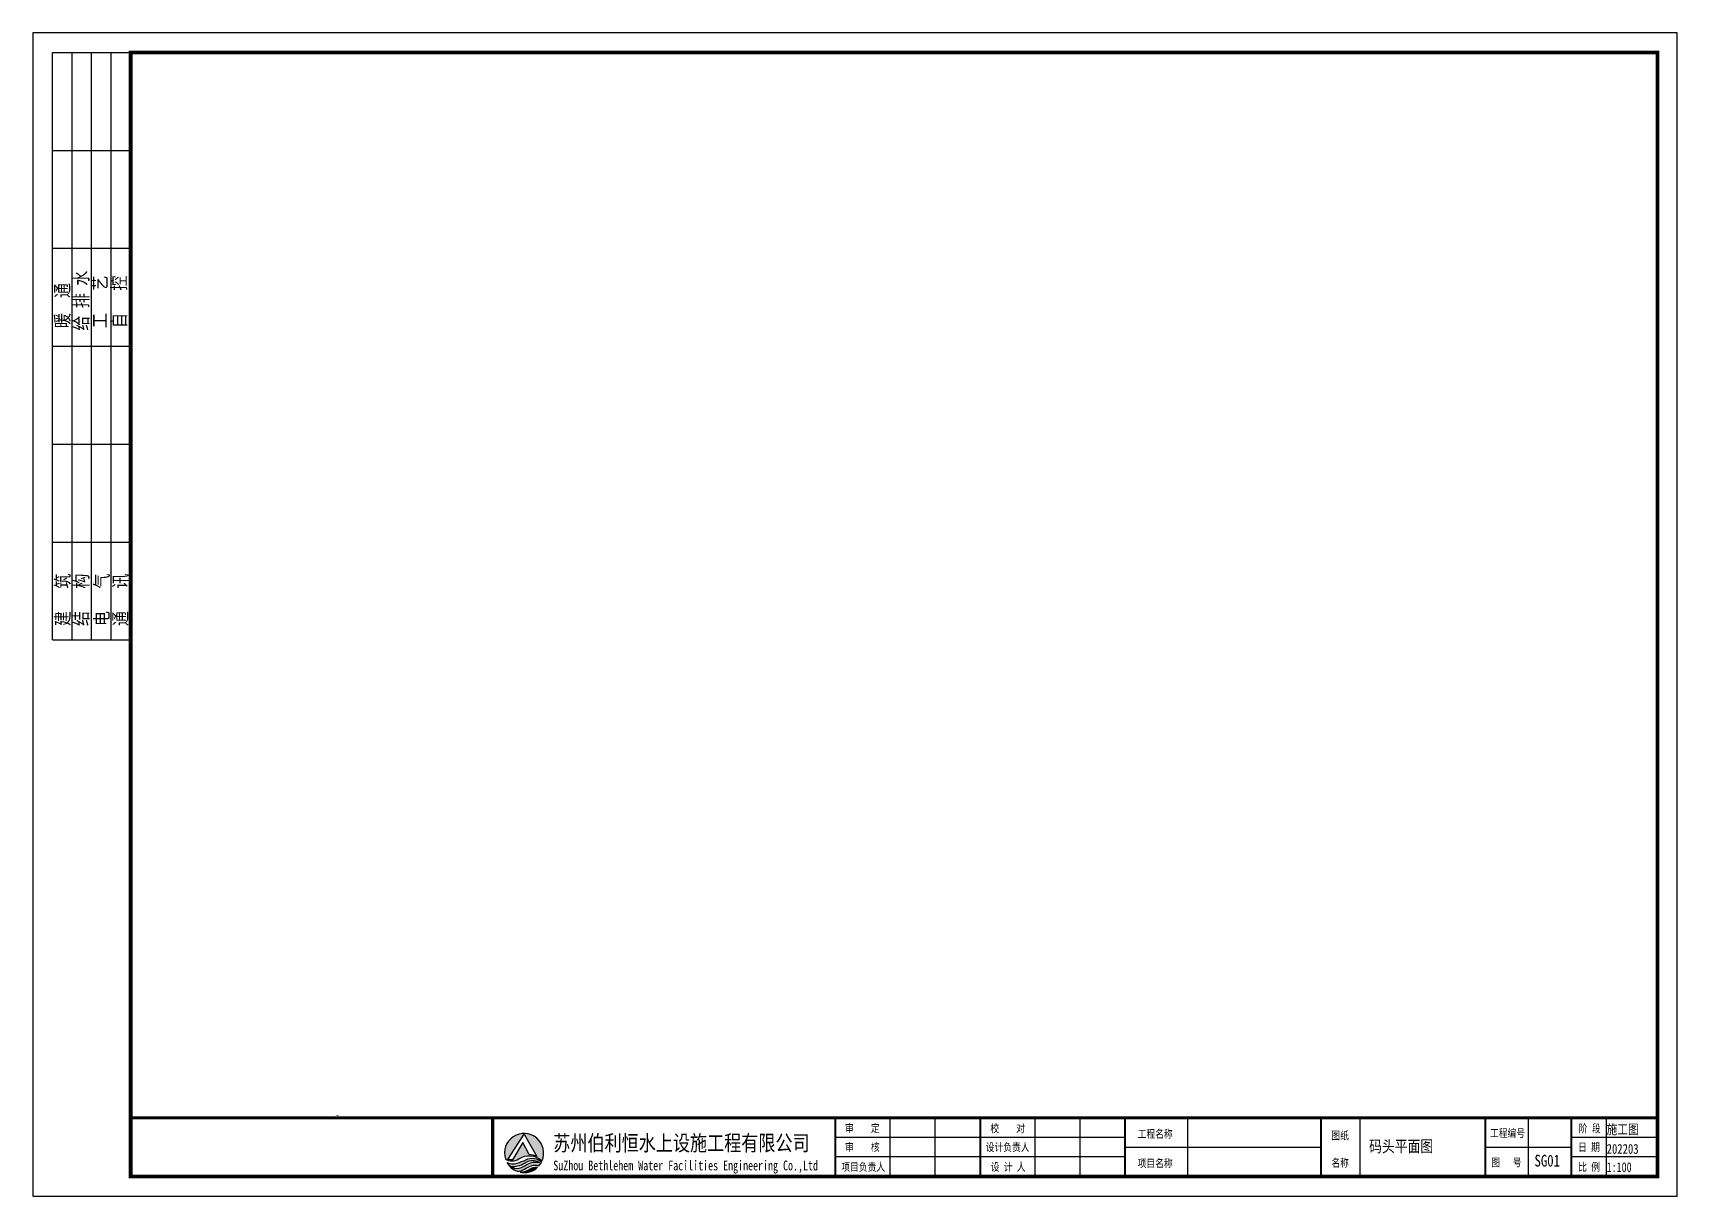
# Model space of a CAD drawing. Extents: x -231680 to 311509, y 18389 to 315840.
# Drawn here: x 37538 to 79538, y 18389 to 48089 of the extents above; entities that cross this region are included whole.
import ezdxf

# ---------------------------------------------------------------- set-up
doc = ezdxf.new("R2010")
doc.units = 0
doc.header["$LTSCALE"] = 1000
doc.styles.add('-宋体', font='', dxfattribs={"width": 0.8})
doc.styles.add('_TCH_DIM', font='SIMPLEX.shx', dxfattribs={"width": 0.7, "bigfont": 'GBCBIG.shx'})
doc.styles.get("Standard").update_dxf_attribs({"font": ''})
doc.styles.add('图框', font='')
doc.styles.add('黑体', font='simhei.ttf', dxfattribs={"width": 0.8})
doc.styles.get('-宋体').set_extended_font_data('SimSun')
doc.styles.get('Standard').set_extended_font_data('SimSun')
doc.styles.get('图框').set_extended_font_data('SimSun')

# ---------------------------------------------------------------- blocks, each defined once
blk = doc.blocks.new('$TITLEBLK$00000187')
h = blk.add_hatch(color=140)
h.dxf.hatch_style = 1
h.paths.add_polyline_path([(-294.3, 4.5, 0.294083), (-290.89, 4.48, -0.363756), (-284.97, 3.96, 1.450144)])
h.paths.add_polyline_path([(-289.53, 10.8), (-286.23, 5.12, 0.101723), (-288.23, 5.58), (-289.84, 8.66), (-292.52, 4.26, -0.081837), (-293.64, 4.38)], flags=16)
h = blk.add_hatch(color=174)
h.paths.add_polyline_path([(-285.05, 3.78, 0.296692), (-289.05, 4.29, -0.04264), (-291.3, 3.4, -0.209747), (-293.92, 3.62, 0.179915), (-291.3, 1.33, 0.169783), (-289.28, 1.97, -0.05744), (-287.69, 2.74, -0.214092), (-285.77, 2.71, 0.064571)])
h.paths.add_polyline_path([(-288.71, 3.03, -0.084014), (-290.89, 2.08, -0.271733), (-292.96, 2.61, 0.071966), (-291.58, 2.64, 0.098278), (-289.75, 3.23, -0.072406), (-288.51, 3.9, -0.088156), (-286.96, 4.07, -0.181988), (-285.56, 3.48, 0.206106)], flags=16)
blk.add_hatch(color=174).paths.add_polyline_path([(-286.08, 2.39, 0.189728), (-288.25, 1.81, -0.126537), (-290.52, 1.1, 0.245013)])
for p, q in [((-196, 0), (-196, 15)), ((-184.5, 0), (-184.5, 15)), ((-159, 0), (-159, 15)), ((-147.5, 0), (-147.5, 15)), ((-120, 0), (-120, 15)), ((-76, 0), (-76, 15)), ((-33, 0), (-33, 15)), ((-13, 0), (-13, 15)), ((0, 0), (0, 15)), ((-136, 10), (-210, 10)), ((0, 10), (-22, 10)), ((-136, 5), (-210, 5)), ((-136, 7.5), (-86, 7.5)), ((-44, 7.5), (-22, 7.5)), ((0, 5), (-22, 5))]:
    blk.add_line(p, q)
for points, const_width in [([(-297.54, 0), (-297.54, 15), (0, 15)], 0.8), ([(-210, 0), (-210, 15)], 0.5), ([(-173, 0), (-173, 15)], 0.5), ([(-136, 0), (-136, 15)], 0.5), ([(-86, 0), (-86, 15)], 0.5), ([(-44, 0), (-44, 15)], 0.5), ([(-22, 0), (-22, 15)], 0.5)]:
    blk.add_lwpolyline(points, dxfattribs=dict(const_width=const_width))
for points in [[(-294.3, 4.5, 0.294083), (-290.89, 4.48, -0.363756), (-284.97, 3.96, 1.450144)], [(-293.64, 4.38), (-289.53, 10.8), (-286.23, 5.12, 0.101723), (-288.23, 5.58), (-289.84, 8.66), (-292.52, 4.26, -0.081837)]]:
    blk.add_lwpolyline(points, format="xyb", close=True)
for points in [[(-293.92, 3.62, 0.209747), (-291.3, 3.4, 0.04264), (-289.05, 4.29, -0.296692), (-285.05, 3.78)], [(-292.96, 2.61, 0.071966), (-291.58, 2.64, 0.098278), (-289.75, 3.23, -0.072406), (-288.51, 3.9, -0.088156), (-286.96, 4.07, -0.181988), (-285.56, 3.48, 0.206106), (-288.71, 3.03, -0.084014), (-290.89, 2.08, -0.271733), (-292.96, 2.61)], [(-291.3, 1.33, 0.169783), (-289.28, 1.97, -0.05744), (-287.69, 2.74, -0.214092), (-285.77, 2.71, -0.214092)], [(-290.52, 1.1, 0.126537), (-288.25, 1.81, -0.189728), (-286.08, 2.39, -0.189728)]]:
    blk.add_lwpolyline(points, format="xyb")
for start, end in [(208.4706, 249.2676), (258.5751, 313.6432), (318.8384, 333.6165)]:
    blk.add_arc((-289.53, 6), 5, start, end)
at = {"style": '图框'}
for s, height, width, p in [('审    定', 2, 0.8, (-207.53, 11.34)), ('校    对', 2, 0.8, (-170.43, 11.27)), ('阶 段', 2, 0.8, (-20.12, 11.27)), ('苏州伯利恒水上设施工程有限公司', 4, 0.8, (-282.06, 6.56)), ('审    核', 2, 0.8, (-207.55, 6.48)), ('设计负责人', 2, 0.8, (-171.62, 6.48)), ('工程名称', 2, 0.8, (-132.8, 9.86)), ('图纸', 2, 0.8, (-83.31, 9.46)), ('工程编号', 2, 0.8, (-42.79, 10.08)), ('日 期', 2, 0.8, (-20.31, 6.48)), ('SuZhou Bethlehem Water Facilities Engineering Co.,Ltd ', 2.5, 0.75, (-282.06, 1.57)), ('项目名称', 2, 0.8, (-132.8, 2.36)), ('名称', 2, 0.8, (-83.31, 2.46)), ('图   号', 2, 0.8, (-42.46, 2.6)), ('项目负责人', 2, 0.8, (-208.49, 1.42)), ('设 计 人', 2, 0.8, (-170.33, 1.42)), ('比 例', 2, 0.8, (-20.27, 1.42))]:
    blk.add_text(s, height=height, dxfattribs=dict(at, width=width)).set_placement(p)
for tag, p in [('审定人', (-193.68, 10.95)), ('校对', (-155.51, 10.92)), ('审核人', (-193.68, 6.03)), ('设计负责人', (-158.64, 6.23)), ('项目负责人', (-195.69, 1.11)), ('设计人', (-156.48, 1.18))]:
    blk.add_attdef(tag, p, '', height=3)
for tag, p, height, style, width in [('工程名称', (-115.66, 9.53), 3, '-宋体', 0.8), ('阶段', (-12.96, 10.81), 2.5, '黑体', 0.8), ('图名', (-73.67, 6.22), 3, '-宋体', 0.8), ('日期', (-12.96, 5.8), 2.5, '黑体', 0.8), ('项目名称', (-115.65, 1.97), 3, '-宋体', 0.8), ('图号', (-31.44, 2.55), 3, '_TCH_DIM', 0.7), ('比例', (-12.96, 1.14), 2.5, '黑体', 0.8)]:
    blk.add_attdef(tag, p, '', height=height, dxfattribs=dict(style=style, width=width))
blk = doc.blocks.new('$TITLEBLK$00000095')
for p, q in [((-150, 20), (-150, 0)), ((-150, 20), (0, 20)), ((-125, 20), (-125, 0)), ((-100, 20), (-100, 0)), ((-75, 20), (-75, 0)), ((-75, 20), (-75, 0)), ((-50, 20), (-50, 0)), ((-25, 20), (-25, 0)), ((0, 20), (0, 0)), ((-150, 15), (-75, 15)), ((-75, 15), (0, 15)), ((-150, 10), (-75, 10)), ((-75, 10), (0, 10)), ((-150, 5), (-75, 5)), ((-75, 5), (0, 5))]:
    blk.add_line(p, q)
at = {"width": 0.8}
for s, p in [('建   筑', (-146.45, 15.65)), ('暖  通', (-70.35, 15.73)), ('结   构', (-146.45, 10.91)), ('给 排 水', (-71.03, 10.9)), ('电   气', (-146.45, 5.65)), ('工   艺', (-70.35, 6.13)), ('通   讯', (-146.45, 0.88)), ('自   控', (-70.35, 1.24))]:
    blk.add_text(s, height=3.509, dxfattribs=at).set_placement(p)
blk = doc.blocks.new('rgthtyjyuk')
blk.add_lwpolyline([(0, 0), (420, 0), (420, 297), (0, 297)], close=True)
at = {"const_width": 1}
blk.add_lwpolyline([(25, 5), (415, 5), (415, 292), (25, 292)], close=True, dxfattribs=at)
at = {"const_width": 0.8}
blk.add_lwpolyline([(415, 20), (25, 20)], dxfattribs=at)
at = {"rotation": 90}
blk.add_blockref('$TITLEBLK$00000095', (25, 292), dxfattribs=at)

msp = doc.modelspace()

# ---------------------------------------------------------------- linework, layer by layer
at = {"color": 1}
msp.add_solid([(45344, 20459.7, 17.7), (45344, 20434, 17.7), (45267.1, 20446.9, 17.7)], dxfattribs=at)

# ---------------------------------------------------------------- block references
at = {"xscale": 100, "yscale": 100, "zscale": 100}
msp.add_blockref('rgthtyjyuk', (37538.5, 18388.6), dxfattribs=at)
ref = msp.add_blockref('$TITLEBLK$00000187', (79038.5, 18888.6), dxfattribs=dict(xscale=100, yscale=100, zscale=100))
ref.add_attrib('图名', '码头平面图', (71671.8, 19511.1), dxfattribs={"color": 3, "height": 300, "style": '-宋体', "width": 0.8})
ref.add_attrib('图号', 'SG01', (75894.8, 19143.3), dxfattribs={"color": 3, "height": 300, "style": '黑体', "width": 0.8})
ref.add_attrib('日期', '202203', (77738.5, 19468.9), dxfattribs={"color": 3, "height": 250, "style": '黑体', "width": 0.8})
ref.add_attrib('阶段', '施工图', (77738.5, 19969.7), dxfattribs={"color": 3, "height": 250, "style": '黑体', "width": 0.8})
ref.add_attrib('比例', '1:100', (77738.5, 19003), dxfattribs={"color": 3, "height": 250, "style": '黑体', "width": 0.75})

doc.saveas('drawing.dxf')
